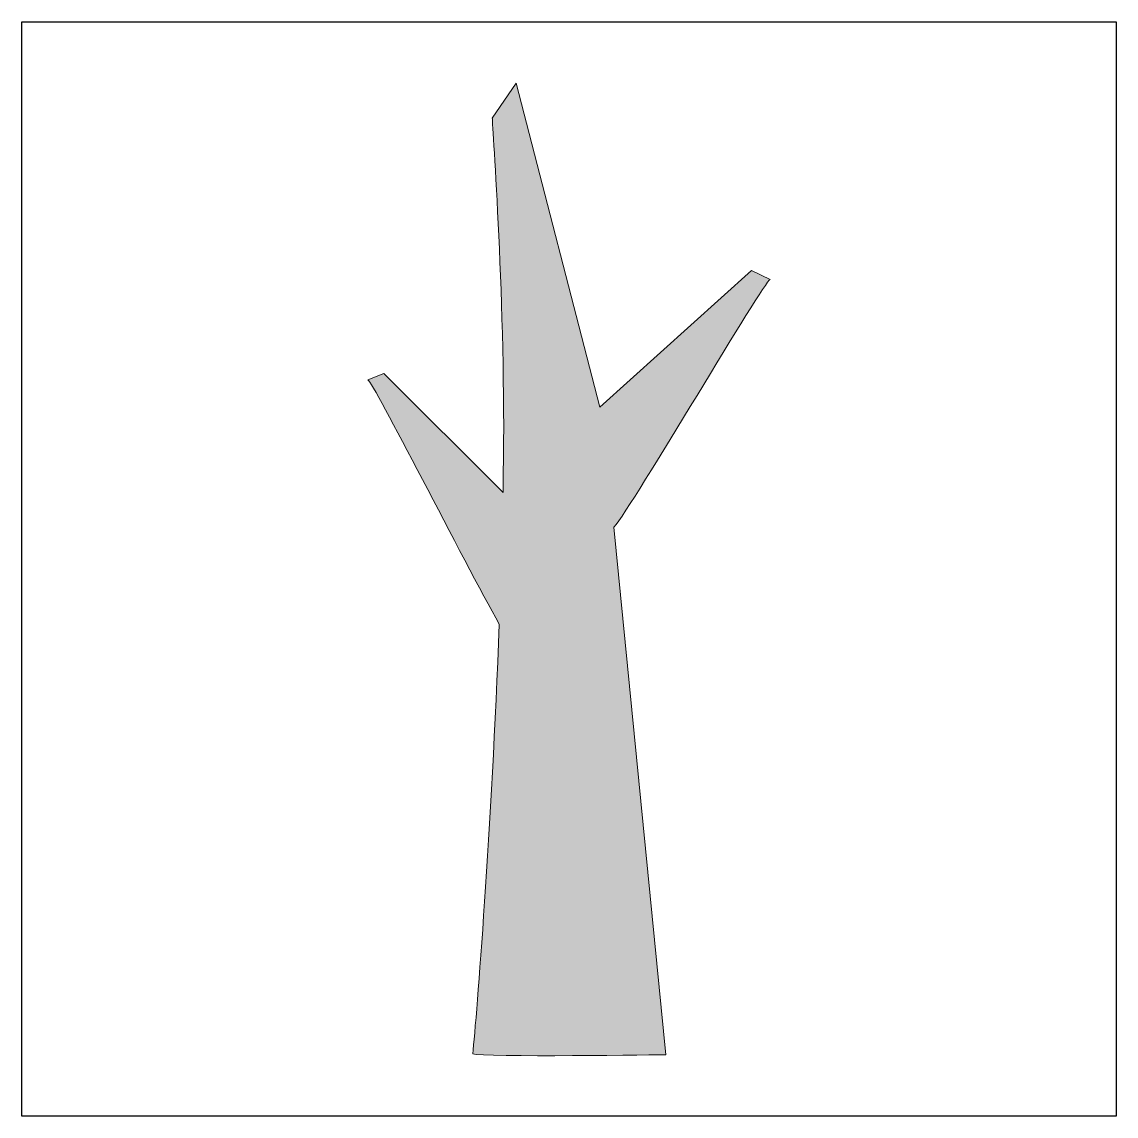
# Model space of a CAD drawing. Header units: inches. Extents: x 0 to 114, y 0 to 114.
import ezdxf

# ---------------------------------------------------------------- set-up
doc = ezdxf.new("R2010")
doc.units = ezdxf.units.IN
doc.header["$MEASUREMENT"] = 0
doc.layers.add('Image Background', color=7, linetype='Continuous')
doc.layers.add('Layer 1', color=7, linetype='Continuous')
picture_1 = doc.add_image_def('image1.png', size_in_pixel=(1350, 1350))

msp = doc.modelspace()

# ---------------------------------------------------------------- hatches: boundary and pattern name
at = {"layer": 'Layer 1', "true_color": 0x6e7fb6}
h = msp.add_hatch(color=163, dxfattribs=at)
edge = h.paths.add_edge_path()
edge.add_spline(control_points=[(78.16, 87.38), (78.16, 87.38), (76.22, 88.34), (76.22, 88.34), (76.22, 88.34), (60.37, 74.07), (60.37, 74.07), (60.37, 74.07), (51.63, 107.91), (51.63, 107.91), (51.63, 107.91), (49.14, 104.25), (49.14, 104.25), (49.14, 103.55), (50.57, 84.48), (50.29, 67.14), (50.28, 66.47), (50.27, 65.8), (50.26, 65.13), (50.26, 65.13), (37.82, 77.58), (37.82, 77.58), (37.82, 77.58), (36.14, 76.9), (36.14, 76.9), (36.67, 76.78), (46.24, 57.79), (49.86, 51.4), (49.06, 30.06), (47.52, 10.44), (47.09, 6.52), (47.94, 6.12), (67.28, 6.41), (67.28, 6.41), (67.28, 6.41), (61.85, 61.51), (61.85, 61.51), (63.85, 63.83), (77.55, 87.28), (78.16, 87.38)], knot_values=[0, 0, 0, 0, 1, 1, 1, 2, 2, 2, 3, 3, 3, 4, 4, 4, 5, 5, 5, 6, 6, 6, 7, 7, 7, 8, 8, 8, 9, 9, 9, 10, 10, 10, 11, 11, 11, 12, 12, 12, 13, 13, 13, 13], degree=3, periodic=1)

# ---------------------------------------------------------------- linework, layer by layer
at = {"layer": 'Layer 1', "lineweight": 0}
msp.add_open_spline([(78.16, 87.38), (78.16, 87.38), (76.22, 88.34), (76.22, 88.34), (76.22, 88.34), (60.37, 74.07), (60.37, 74.07), (60.37, 74.07), (51.63, 107.91), (51.63, 107.91), (51.63, 107.91), (49.14, 104.25), (49.14, 104.25), (49.14, 103.55), (50.57, 84.48), (50.29, 67.14), (50.28, 66.47), (50.27, 65.8), (50.26, 65.13), (50.26, 65.13), (37.82, 77.58), (37.82, 77.58), (37.82, 77.58), (36.14, 76.9), (36.14, 76.9), (36.67, 76.78), (46.24, 57.79), (49.86, 51.4), (49.06, 30.06), (47.52, 10.44), (47.09, 6.52), (47.94, 6.12), (67.28, 6.41), (67.28, 6.41), (67.28, 6.41), (61.85, 61.51), (61.85, 61.51), (63.85, 63.83), (77.55, 87.28), (78.16, 87.38)], degree=3, knots=[0, 0, 0, 0, 1, 1, 1, 2, 2, 2, 3, 3, 3, 4, 4, 4, 5, 5, 5, 6, 6, 6, 7, 7, 7, 8, 8, 8, 9, 9, 9, 10, 10, 10, 11, 11, 11, 12, 12, 12, 13, 13, 13, 13], dxfattribs=at)

# ---------------------------------------------------------------- pictures from other files: only their frames are drawn
at = {"layer": 'Image Background'}
image = msp.add_image(picture_1, insert=(0, 0), size_in_units=(114.3, 114.3), dxfattribs=at)

doc.saveas('drawing.dxf')
